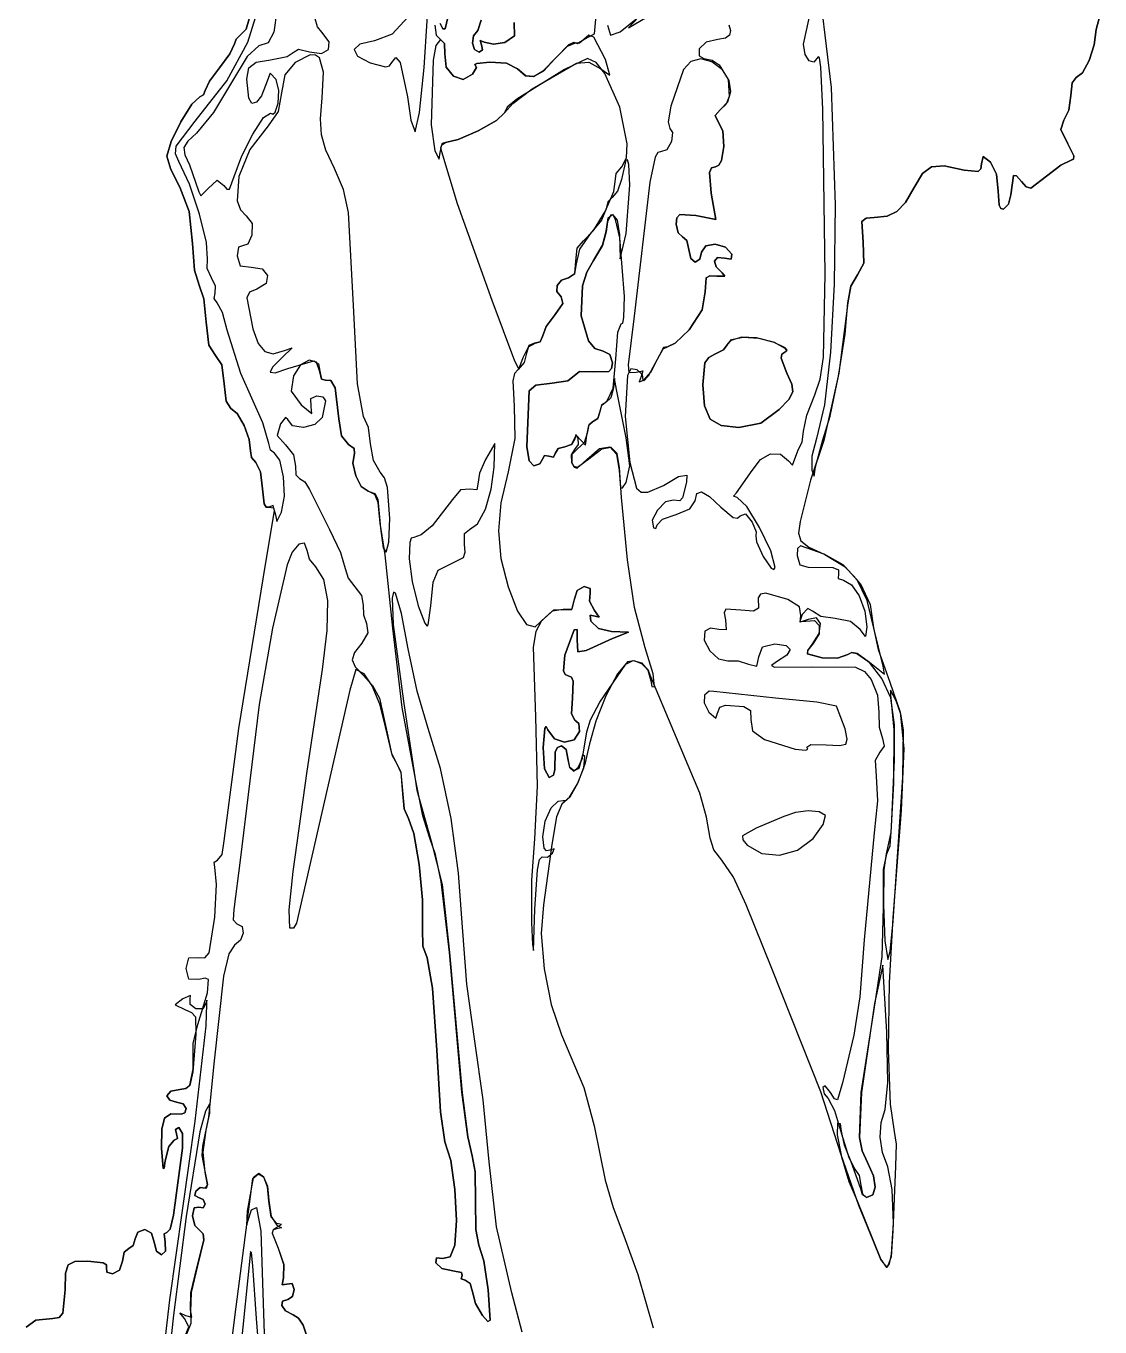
# Model space of a CAD drawing. Extents: x 0 to 397, y 0 to 706.
# Drawn here: x 51.8 to 111.3, y 171.3 to 243.5 of the extents above; entities that cross this region are included whole.
import ezdxf

# ---------------------------------------------------------------- set-up
doc = ezdxf.new("R2010")
doc.units = 0

msp = doc.modelspace()

# ---------------------------------------------------------------- linework, layer by layer
at = {"layer": 'Layer 1', "color": 7}
for points in [[(95.608482, 246.944044), (96.435482, 240.044544), (96.658703, 233.53848), (96.598422, 229.140937), (96.395266, 225.371317), (96.066565, 222.448099), (95.629649, 220.589764), (95.369034, 219.605425), (95.356599, 218.825874), (95.494579, 218.503038), (95.561916, 219.009671), (95.97396, 220.520266), (96.376717, 221.831107), (96.834606, 224.033362), (97.210276, 226.377897), (97.366375, 228.115577), (97.521289, 229.023142), (97.893426, 229.655805), (98.249908, 230.305975), (98.201048, 231.463087), (98.143986, 232.624124), (98.368132, 232.799515), (98.820879, 232.838216), (99.538727, 232.910403), (100.082148, 233.164359), (100.547385, 233.672844), (101.03068, 234.50862), (101.494076, 235.27891), (101.991471, 235.653913), (102.703708, 235.69607), (103.811629, 235.467823), (104.579495, 235.395371), (104.731834, 235.538814), (104.775066, 235.818484), (104.863216, 236.217917), (105.272836, 235.913029), (105.601889, 235.231947), (105.693347, 234.293425), (105.741281, 233.51921), (105.843316, 233.328968), (105.988975, 233.298238), (106.26348, 233.585488), (106.39855, 234.098691), (106.548349, 235.162008), (106.711834, 235.150957), (106.979928, 234.835997), (107.245763, 234.531192), (107.499791, 234.46342), (108.375518, 235.121395), (109.169974, 235.747488), (109.739005, 236.007926), (109.872504, 236.069276), (109.8836, 236.248168), (109.54533, 236.927618), (109.168696, 237.725117), (109.328372, 238.232897), (109.600672, 238.795357), (109.713958, 239.606262), (109.800962, 240.30388), (110.009939, 240.59404), (110.364409, 240.867504), (110.72771, 241.545879), (111.010908, 242.416144), (111.12507, 243.265275), (111.336119, 244.01043)], [(51.805097, 171.32458), (52.346765, 171.712548), (53.298406, 171.80233), (53.643296, 171.863399), (53.849313, 172.097473), (53.975034, 173.389831), (53.995049, 174.306117), (54.133034, 174.777571), (54.505904, 174.952031), (55.230571, 174.977332), (56.078208, 174.879657), (56.26582, 174.768228), (56.268091, 174.624554), (56.27572, 174.375405), (56.600055, 174.271776), (56.99305, 174.47308), (57.150036, 174.977332), (57.253665, 175.475631), (57.502814, 175.682888), (57.751963, 175.838331), (57.855592, 176.212055), (58.011035, 176.585779), (58.384759, 176.741222), (58.759542, 176.53542), (58.913926, 176.035666), (59.029593, 175.537367), (59.307979, 175.33011), (59.533889, 175.53503), (59.517176, 176.036019), (59.466553, 176.48537), (59.604313, 176.574358), (59.789008, 176.745273), (59.987562, 177.531577), (60.480613, 181.239141), (60.470824, 182.048811), (60.268946, 182.38567), (60.094101, 182.282041), (60.148649, 182.032892), (60.199449, 181.783743), (60.015299, 181.680114), (59.725536, 181.343255), (59.521762, 180.533585), (59.45511, 180.133745), (59.400495, 180.115632), (59.323148, 181.239141), (59.333682, 182.29758), (59.482295, 182.902357), (59.823856, 183.148955), (60.413232, 183.132854), (60.600161, 183.207069), (60.677816, 183.444004), (60.522373, 183.693153), (60.148649, 183.796782), (59.774925, 183.900411), (59.619482, 184.14956), (59.826739, 184.398709), (60.325038, 184.502338), (60.670138, 184.555277), (60.893496, 184.739052), (61.072222, 185.648866), (61.076455, 187.047631), (61.335747, 188.105965), (61.85927, 189.848689), (61.922196, 190.58864), (61.740653, 190.664962), (61.381608, 190.601517), (60.824131, 190.61942), (60.677816, 191.20512), (60.821705, 191.787071), (61.351622, 191.816837), (61.717216, 191.798465), (61.953594, 192.071234), (62.267434, 194.047805), (62.370401, 195.857644), (62.27837, 196.828754), (62.225012, 197.092544), (62.420892, 197.202346), (62.684682, 197.519714), (62.794484, 198.282905), (63.599964, 204.51001), (65.085424, 213.606523), (65.575257, 216.569064), (65.511867, 216.87866), (65.26393, 216.781525), (65.120404, 216.782627), (65.00896, 216.966292), (64.911152, 217.798231), (64.804745, 218.735915), (64.548849, 219.256615), (64.31262, 219.536412), (64.252868, 219.894791), (64.181458, 220.534934), (63.894049, 221.314149), (63.511853, 221.972383), (63.156081, 222.249584), (62.90067, 222.65303), (62.794484, 223.622949), (62.663339, 224.674271), (62.310473, 225.181875), (61.944201, 225.756021), (61.7933, 227.042426), (61.662287, 228.332403), (61.395014, 229.081836), (61.137221, 229.914259), (61.029183, 231.404173), (60.856057, 233.165682), (60.323627, 234.517086), (59.826298, 235.497677), (59.619482, 236.232998), (59.850563, 237.045215), (60.388097, 238.147613), (60.998524, 239.118381), (61.448283, 239.535706), (61.651616, 239.638585), (61.73615, 239.885662), (61.968013, 240.399703), (62.525314, 241.143668), (63.094257, 241.907477), (63.353637, 242.469408), (63.446418, 242.720233), (64.004513, 243.273742), (64.478249, 244.863448)], [(64.477941, 244.863448), (64.004513, 243.273742), (63.446418, 242.720233), (63.353637, 242.469408), (63.094257, 241.907477), (62.525314, 241.143668), (61.968013, 240.399703), (61.73615, 239.885662), (61.651616, 239.638585), (61.448283, 239.535706), (60.998524, 239.118381), (60.388097, 238.147613), (59.850563, 237.045215), (59.619482, 236.232998), (59.826298, 235.497677), (60.323627, 234.517086), (60.856057, 233.165682), (61.029183, 231.404173), (61.137221, 229.914259), (61.395014, 229.081836), (61.662287, 228.332403), (61.7933, 227.042426), (61.944201, 225.756021), (62.310473, 225.181875), (62.663339, 224.674271), (62.794484, 223.622949), (62.90067, 222.65303), (63.156081, 222.249584), (63.511853, 221.972383), (63.894049, 221.314149), (64.181458, 220.534934), (64.252868, 219.894791), (64.31262, 219.536412), (64.548849, 219.256615), (64.804745, 218.735915), (64.911152, 217.798231), (65.00896, 216.966292), (65.120404, 216.782627), (65.26393, 216.781525), (65.519694, 216.748055), (65.638933, 216.361366), (65.716809, 215.993551), (65.973014, 216.49648), (66.124929, 217.381325), (66.078406, 218.468774), (65.878557, 219.390991), (65.570494, 219.780138), (65.353977, 219.936992), (65.26393, 220.314244), (64.94008, 221.460772), (63.710516, 224.197889), (62.958526, 226.600042), (62.692663, 227.577281), (62.395845, 228.098643), (62.233391, 228.338753), (62.290011, 228.639452), (62.315852, 229.031829), (62.079756, 229.492469), (61.840881, 230.007437), (61.859975, 230.530342), (61.808492, 231.454824), (61.426146, 233.016589), (60.866398, 234.688751), (60.282705, 235.944426), (60.087343, 236.373624), (60.134273, 236.798325), (61.17488, 238.187741), (62.930287, 240.40586), (64.102717, 242.558528), (64.872914, 245.080621)], [(72.991885, 243.96942), (72.104825, 243.011319), (71.116164, 242.638741), (70.312056, 242.456063), (69.999313, 242.155215), (70.188022, 241.790272), (70.88827, 241.415307), (71.734011, 241.19729), (71.955616, 241.255267), (72.077837, 241.424832), (72.307887, 241.706768), (72.55325, 241.433475), (72.945318, 239.536059), (73.142256, 238.232632), (73.375707, 237.596485), (73.622387, 238.652466), (73.880444, 241.158793), (74.038092, 243.746018), (73.983544, 245.044687), (73.629928, 244.791216), (72.991885, 243.96942)], [(74.460852, 243.504458), (74.546445, 242.943806), (74.786819, 242.710708), (74.998266, 242.477478), (75.014714, 241.916957), (75.099403, 241.181493), (75.493522, 240.666095), (76.034088, 240.491084), (76.558118, 240.776779), (76.77415, 241.152664), (76.684059, 241.322174), (76.801226, 241.371034), (77.514499, 241.456935), (78.445612, 241.400094), (79.056844, 241.081579), (79.491307, 240.69898), (79.939363, 240.661332), (80.480882, 240.992381), (81.195737, 241.715874), (81.903013, 242.425046), (82.197274, 242.55478), (82.352717, 242.483651), (82.726441, 242.710708), (83.313816, 243.01833), (83.465864, 244.650987)], [(65.698922, 244.297459), (65.548842, 243.114992), (65.235846, 242.520958), (64.718888, 242.35793), (64.061707, 241.762), (63.187831, 240.329456), (62.196393, 238.667828), (61.256019, 237.521344), (60.768458, 237.066646), (60.560958, 236.71163), (60.603358, 236.320498), (60.865494, 235.757454), (61.381255, 234.26485), (61.503713, 234.032634), (61.905836, 234.441239), (62.394037, 234.906818), (62.76344, 234.615158), (62.938676, 234.411787), (63.081866, 234.415618), (63.351873, 235.112223), (63.764866, 236.249336), (64.374047, 237.458549), (64.971323, 238.373545), (65.348597, 238.628008), (65.487139, 238.571995), (65.609537, 238.669713), (65.781676, 239.184163), (65.816562, 239.886996), (65.665744, 240.493851), (65.336955, 240.843807), (65.076958, 240.148129), (64.854922, 239.57729), (64.57491, 239.228966), (64.317586, 239.165069), (64.163615, 239.447512), (64.044817, 240.511947), (64.156207, 241.138332), (64.568428, 241.453765), (65.352125, 241.585346), (66.286501, 241.757546), (66.675042, 242.017852), (66.90814, 242.163593), (67.527001, 242.016441), (68.188741, 241.922558), (68.572503, 242.151996), (68.60417, 242.586354), (68.209626, 243.10723), (67.958426, 243.412003), (67.830125, 243.851019)], [(74.764594, 243.592653), (74.91469, 243.296342), (75.036674, 243.296496), (75.287059, 244.310556)], [(75.287059, 244.310556), (75.036674, 243.296496), (74.91469, 243.296342), (74.764594, 243.592653)], [(111.336119, 244.01043), (111.12507, 243.265275), (111.010908, 242.416144), (110.72771, 241.545879), (110.364409, 240.867504), (110.009939, 240.59404), (109.800962, 240.30388), (109.713958, 239.606262), (109.600672, 238.795357), (109.328372, 238.232897), (109.168696, 237.725117), (109.54533, 236.927618), (109.8836, 236.248168), (109.872504, 236.069276), (109.739005, 236.007926), (109.169974, 235.747488), (108.375518, 235.121395), (107.499791, 234.46342), (107.245763, 234.531192), (106.979928, 234.835997), (106.711834, 235.150957), (106.548349, 235.162008), (106.39855, 234.098691), (106.26348, 233.585488), (105.988975, 233.298238), (105.843316, 233.328968), (105.741281, 233.51921), (105.693347, 234.293425), (105.601889, 235.231947), (105.272836, 235.913029), (104.863216, 236.217917), (104.775066, 235.818484), (104.731834, 235.538814), (104.579495, 235.395371), (103.811629, 235.467823), (102.703708, 235.69607), (101.991471, 235.653913), (101.494076, 235.27891), (101.03068, 234.50862), (100.547385, 233.672844), (100.082148, 233.164359), (99.538727, 232.910403), (98.820879, 232.838216), (98.368132, 232.799515), (98.143986, 232.624124), (98.201048, 231.463087), (98.249908, 230.305975), (97.893426, 229.655805), (97.521289, 229.023142), (97.366375, 228.115577), (96.866621, 224.208428), (96.032169, 220.483577), (95.298302, 218.268572), (94.721599, 215.987422), (94.625781, 215.330356), (94.747748, 214.905231), (95.199188, 214.56259), (96.091788, 214.152976), (97.209339, 213.471558), (98.05513, 212.529624), (98.590763, 211.385218), (98.77784, 210.096382), (99.046392, 208.886045), (99.692241, 207.068488), (100.259105, 205.409219), (100.465574, 203.406124), (100.324711, 199.97216), (99.84958, 194.020288), (99.651175, 190.41896), (99.602988, 186.699131), (99.699263, 183.674693), (99.934246, 182.159539), (100.04105, 181.461083), (100.006566, 180.252774), (99.853813, 176.653028), (99.754374, 175.220352), (99.53984, 174.624554), (99.191693, 175.064909), (98.770784, 176.12386), (97.969626, 178.059201), (96.997017, 180.881425), (95.856882, 184.369517), (93.137978, 191.20512), (91.727219, 194.7329), (91.014166, 196.258665), (90.372551, 197.202346), (89.937488, 197.783327), (89.72097, 198.437069), (89.53321, 199.589451), (89.14678, 200.929622), (87.721425, 204.33975), (86.43061, 207.379639), (86.287167, 207.767656), (85.940822, 208.088766), (85.517549, 208.262041), (85.143323, 208.20655), (84.586254, 207.531377), (83.947494, 206.324391), (83.381891, 204.921217), (83.044294, 203.657478), (82.779903, 202.534376), (82.388877, 201.50024), (81.942618, 200.71058), (81.512532, 200.320904), (81.204998, 199.614421), (80.951968, 198.084291), (80.483126, 194.7329), (80.366963, 193.139104), (80.5259, 191.183689), (80.913835, 189.198772), (81.484662, 187.516473), (82.722252, 184.602792), (83.303939, 182.473864), (83.91495, 179.475252), (84.344457, 177.949972), (84.946473, 176.388444), (85.724481, 174.230986), (86.577366, 171.273163)], [(84.032337, 243.50706), (84.203522, 242.938603), (84.74389, 243.122532), (85.702829, 243.905214)], [(90.758579, 243.514292), (90.855298, 243.208706), (90.798707, 242.952477), (90.572717, 242.776259), (90.161237, 242.710708), (89.513272, 242.555265), (89.125128, 242.181541), (89.111502, 241.802657), (89.385479, 241.652374), (89.838669, 241.558196), (90.221436, 241.304028), (90.721934, 240.485914), (90.779453, 239.538418), (90.608496, 239.122523), (90.286474, 238.801928), (90.007823, 238.493203), (90.134779, 238.212788), (90.424476, 237.641409), (90.490732, 236.781304), (90.350084, 235.99753), (90.207338, 235.748349), (90.019068, 235.655148), (89.804215, 235.58322), (89.698569, 235.341396), (89.79082, 234.191825), (90.038118, 232.728854), (88.93992, 232.948282), (88.041174, 233.00164), (87.882198, 232.821679), (87.841722, 232.471327), (87.945351, 231.979289), (88.1945, 231.77459), (88.443649, 231.567333), (88.547278, 231.069034), (88.650907, 230.570735), (88.900056, 230.363478), (89.149205, 230.526109), (89.252834, 230.917339), (89.483534, 231.27504), (90.007823, 231.364089), (90.573982, 231.201453), (90.930293, 230.804098), (90.891091, 230.53484), (90.51719, 230.577261), (90.13038, 230.615648), (89.971443, 230.421863), (90.055922, 230.103194), (90.399362, 229.76693), (90.535491, 229.58106), (90.093504, 229.583839), (89.717817, 229.598595), (89.50604, 229.487045), (89.452506, 228.721649), (89.288817, 227.714203), (88.556803, 226.61627), (87.790525, 225.869968), (87.354183, 225.677175), (87.141634, 225.622935), (86.91321, 225.21045), (86.287735, 224.047341), (86.049698, 223.779759), (86.019624, 223.831793), (85.970014, 224.111326), (85.684132, 224.391652), (85.323196, 224.4477), (85.138737, 224.078032), (85.022497, 221.80063), (85.27244, 219.250971), (85.645547, 217.835052), (85.900644, 217.614208), (86.266568, 217.610553), (87.136166, 217.989084), (87.969075, 218.486854), (88.441048, 218.559438), (88.410047, 218.167943), (88.1945, 217.293053), (88.047083, 217.128659), (87.692497, 217.172756), (87.247853, 217.069144), (86.799704, 216.62035), (86.519433, 216.063142), (86.578424, 215.634291), (86.723239, 215.597293), (86.783388, 215.796569), (87.094274, 216.118346), (87.841722, 216.37583), (88.603722, 216.678955), (88.900056, 217.125484), (88.987545, 217.541332), (89.251246, 217.622283), (89.693013, 217.367875), (90.314696, 216.777644), (91.002922, 216.210907), (91.235496, 216.172509), (91.396666, 216.296102), (91.685062, 216.409124), (92.049658, 215.947205), (92.276141, 215.415304), (92.254975, 215.194024), (92.29475, 214.857165), (92.668431, 214.047495), (93.112887, 213.393136), (93.257642, 213.315112), (93.322128, 213.430134), (93.084725, 214.350879), (92.470125, 215.65021), (91.757299, 216.810965), (91.225216, 217.315984), (91.029997, 217.386627), (91.193819, 217.580567), (92.047189, 218.809999), (92.517657, 219.426875), (93.078844, 219.737893), (93.631763, 219.717255), (94.077426, 219.339165), (94.292488, 219.099365), (94.362823, 219.309885), (94.632698, 219.985808), (94.82311, 220.388724), (94.909276, 220.98558), (95.095587, 221.880755), (95.526638, 223.001354), (95.828699, 223.86754), (96.010341, 225.086051), (96.110133, 229.704136), (95.980575, 238.852507), (95.86407, 241.175369), (95.795606, 241.689018), (95.721371, 241.738452), (95.482475, 241.45268), (95.211431, 241.520788), (94.989335, 241.873588), (94.897282, 242.441891), (95.328024, 244.380759)], [(86.033382, 244.243881), (85.195887, 243.345003), (86.551613, 244.140517)], [(77.034765, 243.774819), (76.844573, 243.202128), (76.617103, 242.904967), (76.561778, 242.505744), (76.668311, 242.155469), (76.926418, 242.005152), (77.116301, 242.124876), (77.048479, 242.412611), (76.973029, 242.64346), (77.206876, 242.566069), (77.711966, 242.455076), (78.349877, 242.544902), (78.885615, 242.910292), (78.861758, 243.655095)], [(78.861758, 243.655095), (78.885615, 242.910292), (78.349877, 242.544902), (77.711966, 242.455076), (77.206876, 242.566069), (76.973029, 242.64346), (77.048479, 242.412611), (77.116301, 242.124876), (76.926418, 242.005152), (76.668311, 242.155469), (76.561778, 242.505744), (76.617103, 242.904967), (76.844573, 243.202128), (77.034765, 243.774819)], [(82.726441, 242.710708), (82.490741, 242.500805), (82.23996, 242.507861), (81.803838, 242.317096), (81.121654, 241.63156), (80.485049, 240.958945), (79.962117, 240.651984), (79.50275, 240.697316), (79.056844, 241.081579), (78.445612, 241.400094), (77.514499, 241.456935), (76.801226, 241.371034), (76.684059, 241.322174), (76.77415, 241.152664), (76.558118, 240.776779), (76.034088, 240.491084), (75.493522, 240.666095), (75.099403, 241.181493), (75.014714, 241.916957), (74.998266, 242.477478), (74.786819, 242.710708), (74.522765, 242.373849), (74.380419, 241.564179), (74.27022, 237.976956), (74.472494, 236.537093), (74.698448, 236.074557), (74.766711, 236.448898), (74.860109, 236.866191), (75.053519, 237.00276), (75.766848, 237.159895), (76.867328, 237.645742), (77.879966, 238.221613), (78.329769, 238.648822), (78.785988, 239.163872), (79.869204, 239.976282), (82.321452, 241.395552), (82.998786, 241.451291), (83.661303, 241.075229), (84.170802, 240.720335), (83.927297, 241.597341), (83.288108, 242.826992), (82.9934, 242.940912), (82.726441, 242.710708)], [(66.715611, 241.429418), (66.154165, 240.74891), (65.969486, 239.746667), (65.773871, 238.715674), (65.227947, 237.915397), (64.206224, 236.610432), (63.606844, 235.109974), (63.515331, 233.766215), (63.686752, 233.263158), (64.017213, 232.931349), (64.344591, 232.512117), (64.330127, 231.859257), (64.093721, 231.363604), (63.812601, 231.270117), (63.591895, 231.186818), (63.50004, 230.714845), (63.667742, 230.149827), (64.284971, 230.076669), (64.900051, 229.983068), (65.191611, 229.618896), (65.108785, 229.179781), (64.600707, 228.861349), (64.196336, 228.701629), (64.03591, 228.391096), (64.381279, 226.659309), (64.674063, 225.853162), (65.040004, 225.401523), (65.512969, 225.281209), (66.126825, 225.469036), (66.55814, 225.614822), (66.007586, 225.082744), (65.460846, 224.544322), (65.334133, 224.254906), (65.622815, 224.223658), (66.322264, 224.459738), (67.754014, 224.886291), (68.016723, 224.728373), (68.086154, 224.314041), (68.178935, 223.880609), (68.40189, 223.814154), (68.69711, 223.800115), (68.932468, 223.402066), (69.144488, 221.680553), (69.285511, 220.735064), (69.671538, 220.261327), (69.98948, 220.030302), (70.013733, 219.759324), (69.923852, 219.211581), (70.079173, 218.515605), (70.390864, 217.917525), (70.770089, 217.66347), (71.131686, 217.533868), (71.31125, 217.222497), (71.458359, 215.605716), (71.608482, 214.516966), (71.775374, 214.279182), (71.910846, 214.840838), (71.966712, 216.150405), (71.838521, 217.872403), (71.673669, 218.398803), (71.437545, 218.721804), (71.063821, 219.361302), (70.908378, 220.281788), (70.791653, 221.190324), (70.51115, 221.800145), (70.178304, 223.62242), (69.9587, 227.956121), (69.687061, 233.107826), (69.39474, 234.395223), (68.896838, 235.547551), (68.430818, 236.577321), (68.18943, 237.425388), (68.13444, 238.316053), (68.227618, 239.473617), (68.292446, 240.899739), (68.075791, 241.683286), (67.855468, 241.842435), (67.557048, 241.850949), (66.715611, 241.429418)], [(81.662463, 241.035012), (79.013012, 239.393184), (78.475257, 238.947151), (78.318833, 238.648822), (77.876096, 238.22206), (76.86768, 237.645874), (75.768512, 237.159647), (75.053519, 237.00276), (74.866724, 236.935468), (74.788936, 236.684554), (75.701308, 233.613578), (77.622802, 228.24681), (78.874811, 224.895419), (79.119771, 224.429708), (79.366583, 225.071808), (79.661726, 225.668708), (80.023809, 225.865559), (80.312999, 225.939069), (80.433384, 226.239856), (80.639539, 226.788117), (81.135412, 227.456235), (81.553278, 228.069892), (81.469493, 228.436957), (81.235353, 228.729967), (81.252402, 229.075), (81.479068, 229.364008), (81.873777, 229.488941), (82.22188, 229.729801), (82.278413, 230.418864), (82.351438, 231.143117), (82.702805, 231.540345), (83.263264, 232.111168), (83.908027, 233.179308), (84.395825, 234.282307), (84.485392, 234.957706), (84.519744, 235.269165), (84.832173, 235.645976), (85.082368, 236.137426), (85.122145, 236.927376), (84.712493, 238.953975), (83.887312, 240.828174), (83.407679, 241.427624), (82.930699, 241.652374), (81.662463, 241.035012)], [(88.244947, 241.035012), (87.542258, 239.013154), (87.395485, 238.135343), (87.484358, 237.771816), (87.634377, 237.558738), (87.585958, 237.046152), (87.328474, 236.581278), (86.976005, 236.48206), (86.830348, 236.442399), (86.68864, 236.178467), (86.388409, 234.798647), (85.52009, 227.377212), (85.185304, 224.663644), (85.226314, 224.24644), (85.630862, 224.270296), (85.996914, 224.328417), (85.904971, 224.018766), (85.790979, 223.730149), (86.045024, 223.816977), (86.448205, 224.267518), (86.815138, 224.978675), (87.11447, 225.553262), (87.355594, 225.675411), (87.790966, 225.869483), (88.556803, 226.61627), (89.288817, 227.714203), (89.452506, 228.721649), (89.50604, 229.487045), (89.717817, 229.598595), (90.093504, 229.583839), (90.535491, 229.58106), (90.399362, 229.76693), (90.055922, 230.103194), (89.971443, 230.421863), (90.13038, 230.615648), (90.51719, 230.577261), (90.891091, 230.53484), (90.930293, 230.804098), (90.573982, 231.201453), (90.007823, 231.364089), (89.483534, 231.27504), (89.252834, 230.917339), (89.149205, 230.526109), (88.900056, 230.363478), (88.650907, 230.570735), (88.547278, 231.069034), (88.443649, 231.567333), (88.1945, 231.77459), (87.945351, 231.979289), (87.841722, 232.471327), (87.882198, 232.821679), (88.041174, 233.00164), (88.93992, 232.948282), (90.038118, 232.728854), (89.79082, 234.191825), (89.698569, 235.341396), (89.804215, 235.58322), (90.019068, 235.655148), (90.207338, 235.748349), (90.350084, 235.99753), (90.490732, 236.781304), (90.424476, 237.641409), (90.134779, 238.212788), (90.007823, 238.493203), (90.286474, 238.801928), (90.703992, 239.244504), (90.867543, 239.818149), (90.772398, 240.440278), (90.413826, 241.02831), (89.82972, 241.47733), (89.216542, 241.628297), (88.659787, 241.480946), (88.244947, 241.035012)], [(85.054776, 236.007926), (84.806773, 234.949592), (84.592813, 234.29219), (84.303711, 233.950172), (84.061794, 233.715398), (83.961164, 233.316583), (83.703901, 232.695076), (83.085216, 231.924873), (82.484479, 231.07803), (82.291466, 230.274578), (82.214648, 229.709383), (81.873777, 229.491058), (81.478968, 229.364703), (81.252402, 229.075), (81.235452, 228.729802), (81.469493, 228.436957), (81.553278, 228.069892), (81.135412, 227.456235), (80.639539, 226.788117), (80.433384, 226.239856), (80.303914, 225.939069), (79.992411, 225.865559), (79.680115, 225.74213), (79.548264, 225.321575), (79.411739, 224.792231), (79.087889, 224.406821), (78.890339, 224.180718), (78.78913, 223.787564), (78.862111, 222.379054), (78.897565, 220.595055), (78.528736, 218.731682), (78.126563, 217.028547), (77.992645, 215.464781), (78.126949, 213.94229), (78.529441, 212.362981), (79.052903, 211.009261), (79.545045, 210.27771), (80.029183, 210.147821), (80.528634, 210.599091), (81.057669, 211.07878), (81.618718, 211.107091), (82.066746, 211.102946), (82.197274, 211.628497), (82.350688, 212.164455), (82.747255, 212.3718), (83.068812, 212.263585), (83.069694, 212.0035), (83.047381, 211.572714), (83.313464, 211.053821), (83.567508, 210.674232), (83.347683, 210.73491), (83.069562, 210.798631), (83.120847, 210.449865), (83.54321, 210.056165), (84.263495, 209.878365), (85.195887, 209.854729), (84.313942, 209.489251), (82.847797, 208.825323), (82.395491, 208.756619), (82.360963, 209.41552), (82.352364, 209.996728), (82.181046, 209.984507), (81.677279, 208.579436), (81.596052, 207.707987), (81.685118, 207.500233), (81.862488, 207.432908), (82.039913, 207.358301), (82.136243, 207.131062), (82.089324, 206.198185), (82.044565, 205.315314), (82.235021, 204.963462), (82.448805, 204.782046), (82.47738, 204.3461), (82.18437, 203.877628), (81.658097, 203.743159), (81.105432, 203.932209), (80.733245, 204.434295), (80.634556, 204.615441), (80.555445, 204.506306), (80.468662, 203.464156), (80.549183, 202.269517), (80.801684, 201.78846), (81.044925, 201.91793), (81.112482, 202.229432), (81.129591, 203.206804), (81.269148, 203.464111), (81.491718, 203.55235), (81.740867, 203.345093), (81.844496, 202.846794), (81.936086, 202.348495), (82.155999, 202.141238), (82.410578, 202.342581), (82.648257, 202.860596), (82.897891, 204.330578), (83.099619, 204.985037), (83.611341, 205.976905), (85.045251, 208.068261), (85.460101, 208.281841), (85.914275, 208.144682), (86.280277, 207.740889), (86.43061, 207.154566), (86.492567, 206.831818), (86.641571, 206.820485), (86.575646, 207.543328), (86.121576, 208.984778), (85.535745, 211.222537), (85.153906, 213.859818), (84.818767, 217.310692), (84.693884, 218.986387), (84.570048, 219.759396), (84.24612, 220.093361), (83.722829, 219.988051), (83.000902, 219.443235), (82.367798, 218.986784), (82.195097, 219.034305), (82.067804, 219.255557), (82.036363, 219.674701), (82.231141, 219.977694), (82.433503, 220.253125), (82.42023, 220.606344), (82.285909, 220.814615), (82.225143, 220.573889), (82.050077, 220.262386), (81.668107, 220.132916), (81.294383, 220.023114), (81.13894, 219.759324), (81.035311, 219.559564), (80.786162, 219.603749), (80.537013, 219.647934), (80.433384, 219.448174), (80.294345, 219.184384), (79.960309, 219.074582), (79.702731, 219.34503), (79.570269, 220.141206), (79.686906, 223.219723), (80.05988, 223.538106), (80.962551, 223.660696), (81.834574, 223.776054), (82.197274, 224.053338), (82.488184, 224.295652), (83.255608, 224.29111), (84.102143, 224.29574), (84.26759, 224.468762), (84.313942, 224.780061), (84.162159, 225.235277), (83.797122, 225.424586), (83.342651, 225.579737), (82.984592, 226.001488), (82.585903, 227.382592), (82.657445, 229.043493), (82.887175, 229.814991), (83.255608, 230.459786), (83.753907, 231.303852), (83.961164, 232.074099), (84.071859, 232.812038), (84.318087, 233.004242), (84.571062, 232.683749), (84.701998, 231.883598), (84.737628, 230.539867), (85.06924, 231.950979), (85.270632, 234.631386), (85.213851, 235.776162), (85.146974, 236.042861), (85.054776, 236.007926)], [(84.225747, 232.982149), (84.038952, 232.594137), (83.961164, 232.035998), (83.753907, 231.292739), (83.255608, 230.459786), (82.887175, 229.814991), (82.657445, 229.043493), (82.585903, 227.382592), (82.984592, 226.001488), (83.342651, 225.579737), (83.797122, 225.424586), (84.162159, 225.235277), (84.313942, 224.780061), (84.26759, 224.468762), (84.102143, 224.29574), (83.255608, 224.29111), (82.488184, 224.295652), (82.197274, 224.053338), (81.834574, 223.776054), (80.962551, 223.660696), (80.05988, 223.538106), (79.686906, 223.219723), (79.570269, 220.141206), (79.702731, 219.34503), (79.960309, 219.074582), (80.294345, 219.184384), (80.433384, 219.448174), (80.537013, 219.647934), (80.786162, 219.603749), (81.035311, 219.559564), (81.13894, 219.759324), (81.294383, 220.023114), (81.668107, 220.132916), (82.043419, 220.262386), (82.202566, 220.573889), (82.292304, 220.772282), (82.550052, 220.485694), (82.825792, 220.216877), (82.897538, 220.750277), (83.004871, 221.310798), (83.255608, 221.544028), (83.504757, 221.690784), (83.608386, 222.043914), (83.731153, 222.437703), (84.026428, 222.682795), (84.345913, 223.378385), (84.500562, 225.001605), (84.608071, 226.47291), (84.788076, 226.949645), (84.882489, 226.98755), (84.946545, 227.287083), (84.986116, 228.466723), (84.728809, 231.718146), (84.482702, 232.720829), (84.347362, 232.964929), (84.225747, 232.982149)], [(91.457696, 226.204931), (90.897176, 226.028101), (90.663946, 225.776658), (90.463171, 225.497832), (89.980615, 225.255253), (89.648221, 225.081609), (89.441041, 224.778385), (89.313159, 223.555921), (89.412896, 222.387785), (89.731642, 221.664149), (90.343943, 221.297701), (91.324346, 221.201128), (92.53023, 221.432462), (93.560959, 222.187142), (94.084647, 222.756146), (94.306379, 223.172054), (94.260352, 223.59848), (93.980765, 224.199035), (93.656033, 225.036662), (93.696106, 225.255567), (93.867876, 225.37555), (93.990123, 225.479903), (93.894808, 225.617308), (93.244605, 225.924781), (92.303493, 226.164984), (91.457696, 226.204931)], [(93.867876, 225.37555), (93.696106, 225.255567), (93.656033, 225.036662), (93.980765, 224.199035), (94.260352, 223.59848), (94.306379, 223.172054), (94.084647, 222.756146), (93.560959, 222.187142), (92.53023, 221.432462), (91.324346, 221.201128), (90.343943, 221.297701), (89.731642, 221.664149), (89.412896, 222.387785), (89.313159, 223.555921), (89.441041, 224.778385), (89.648221, 225.081609), (89.980615, 225.255253), (90.463171, 225.497832), (90.663946, 225.776658), (90.917219, 226.070842), (91.556651, 226.199992), (92.401664, 226.153988), (93.271681, 225.922709), (93.867567, 225.594493), (93.951975, 225.462383), (93.867876, 225.37555)], [(66.628828, 224.067802), (66.507252, 223.211918), (67.061687, 222.45102), (67.649283, 221.969875), (67.616959, 222.337779), (67.588781, 222.79833), (67.920701, 222.95514), (68.251535, 222.890312), (68.408902, 222.681781), (68.224796, 221.749345), (67.821493, 221.363091), (67.179338, 221.203289), (66.581633, 221.287233), (66.311681, 221.632223), (66.189046, 221.745552), (65.909514, 221.399036), (65.72748, 220.761478), (66.184681, 220.235574), (66.623184, 219.687887), (66.741011, 219.057649), (66.761164, 218.571388), (66.964673, 218.369026), (67.266651, 218.18761), (67.524179, 217.751665), (68.619907, 215.546802), (69.235549, 214.257002), (69.493738, 213.384978), (69.655487, 212.847389), (70.039486, 212.360864), (70.395218, 211.87769), (70.489278, 211.347685), (70.509254, 210.813756), (70.687186, 210.321101), (70.74588, 209.814512), (70.413783, 209.234898), (70.01123, 208.722256), (69.88735, 208.318293), (70.046178, 207.932453), (70.491747, 207.474183), (71.012999, 206.898736), (71.396799, 206.189807), (71.870051, 204.081517), (72.085775, 203.050391), (72.358648, 202.55293), (72.580149, 202.069933), (72.672268, 201.074437), (72.767827, 200.054203), (72.997529, 199.512336), (73.304849, 198.685237), (73.589976, 196.977274), (73.773966, 195.007108), (73.777874, 193.393402), (73.808919, 192.444385), (74.03258, 191.79567), (74.341569, 190.114771), (74.578328, 186.683917), (74.785364, 183.257076), (75.023886, 181.585217), (75.347113, 180.562464), (75.578233, 178.953361), (75.671438, 177.228965), (75.580923, 175.860335), (75.321631, 175.211488), (74.890889, 175.133613), (74.557514, 175.156808), (74.525764, 174.88949), (74.86077, 174.575077), (75.45745, 174.438993), (75.935509, 174.357501), (75.985206, 174.174409), (75.925587, 173.994052), (76.141134, 173.918998), (76.431911, 173.731541), (76.552826, 173.280823), (76.714046, 172.629021), (77.101749, 171.957905), (77.395309, 171.640107), (77.530947, 171.703905), (77.42066, 173.389831), (77.174597, 174.988356), (76.90631, 175.859277), (76.73583, 176.730198), (76.724629, 178.328723), (76.709415, 179.93254), (76.528837, 180.816161), (76.286181, 181.878838), (75.97083, 184.349232), (75.280003, 192.087065), (74.81244, 196.026316), (74.50684, 197.51617), (74.195916, 198.437069), (73.809757, 199.660768), (73.404282, 201.612071), (72.663449, 205.669018), (72.144159, 210.078743), (71.714829, 214.13569), (71.432253, 215.89958), (71.321481, 217.046109), (71.134685, 217.482054), (70.770089, 217.66347), (70.390864, 217.917525), (70.079173, 218.515605), (69.923852, 219.211581), (70.013733, 219.759324), (69.98948, 220.030302), (69.671538, 220.261327), (69.285511, 220.735064), (69.144488, 221.680553), (68.932468, 223.402066), (68.69711, 223.800115), (68.40189, 223.814154), (68.178935, 223.872539), (68.086154, 224.286524), (67.913861, 224.810752), (67.505261, 224.932813), (67.022776, 224.677049), (66.628828, 224.067802)], [(84.36192, 223.396113), (84.22438, 222.83546), (83.961164, 222.602362), (83.712015, 222.446919), (83.608386, 222.073195), (83.504757, 221.699471), (83.255608, 221.544028), (83.006459, 221.347839), (82.90283, 220.876219), (82.749195, 220.345641), (82.37966, 220.00768), (82.064938, 219.70773), (82.067452, 219.256968), (82.198674, 218.997676), (82.350997, 218.932589), (82.89648, 219.419952), (83.602962, 220.035301), (84.164452, 220.128727), (84.537162, 219.715276), (84.677303, 218.809999), (84.755444, 217.843651), (84.874451, 217.856307), (85.074884, 218.153126), (85.283641, 219.077625), (85.065359, 220.622572), (84.539367, 223.307918), (84.423127, 223.919282), (84.36192, 223.396113)], [(77.272493, 219.42736), (76.938368, 218.660818), (76.857979, 218.056465), (76.789981, 217.748842), (76.408187, 217.778828), (75.895777, 217.730939), (75.452159, 217.209445), (74.323049, 215.75084), (73.716871, 215.248534), (73.296332, 215.105829), (73.157981, 215.054262), (73.071971, 214.8146), (73.048462, 213.905767), (73.208772, 212.648874), (73.535869, 211.313466), (73.907123, 210.347736), (74.033997, 210.17493), (74.097138, 210.255132), (74.236838, 211.313466), (74.375833, 212.629681), (74.648707, 213.277954), (75.350206, 213.646034), (76.049368, 213.997048), (76.14351, 214.288873), (76.104798, 214.711071), (76.105503, 215.322347), (76.382434, 215.546802), (76.837567, 215.86035), (77.268392, 216.670885), (77.597815, 217.783244), (77.748743, 219.002263), (77.787549, 220.309305), (77.272493, 219.42736)], [(79.30671, 171.034707), (78.738638, 173.213442), (77.892765, 176.880966), (77.470754, 180.47573), (77.154445, 183.912581), (76.686529, 187.178512), (76.24807, 190.332127), (76.002492, 193.498177), (75.785341, 196.49378), (75.363567, 199.515776), (74.785623, 202.28311), (74.099961, 204.514728), (73.480394, 206.570763), (72.99259, 208.924453), (72.622041, 210.891764), (72.284565, 212.019022), (72.166594, 212.06319), (72.108689, 211.738486), (72.152053, 210.266597), (72.72836, 206.021796), (73.099835, 203.55235), (73.465798, 201.094898), (74.258005, 198.26068), (74.866327, 195.865494), (75.278592, 192.087065), (75.975417, 184.305841), (76.288044, 181.862368), (76.528837, 180.816161), (76.709415, 179.93254), (76.724629, 178.328723), (76.73583, 176.730198), (76.90631, 175.859277), (77.174597, 174.988356), (77.42066, 173.389831), (77.530947, 171.703905), (77.395309, 171.640107), (77.101749, 171.957905), (76.714046, 172.629021), (76.552826, 173.280823), (76.431911, 173.731541), (76.141134, 173.918998), (75.925587, 173.994052), (75.985206, 174.174409), (75.935509, 174.357501), (75.45745, 174.438993), (74.86077, 174.575077), (74.525764, 174.88949), (74.557514, 175.156808), (74.890889, 175.133613), (75.321631, 175.211488), (75.580923, 175.860335), (75.671438, 177.228965), (75.578233, 178.953361), (75.347113, 180.562464), (75.023886, 181.585217), (74.785364, 183.257076), (74.578328, 186.683917), (74.341569, 190.114771), (74.03258, 191.79567), (73.808919, 192.444385), (73.777874, 193.393402), (73.773966, 195.007108), (73.589976, 196.977274), (73.304849, 198.685237), (72.997529, 199.512336), (72.767827, 200.062758), (72.672268, 201.103718), (72.592364, 202.085675), (72.400276, 202.494016), (72.090317, 203.113538), (71.727176, 204.603276), (71.409102, 205.862379), (70.999748, 206.871682), (70.544884, 207.542385), (70.090286, 207.785686), (69.760086, 206.639158), (66.800278, 193.712313), (66.634032, 193.43137), (66.433389, 193.445966), (66.394098, 194.460423), (66.616481, 196.583221), (67.386242, 202.141238), (68.231851, 207.785686), (68.502686, 209.944268), (68.532683, 211.596306), (68.320454, 212.763494), (67.864609, 213.467528), (67.522723, 213.902724), (67.380598, 214.384751), (67.242182, 214.788136), (66.91912, 214.721257), (66.54969, 214.284689), (66.27217, 213.579006), (65.461838, 210.078743), (64.729824, 205.845407), (64.208065, 201.612071), (63.675723, 197.202346), (63.320476, 194.468317), (63.294194, 193.907664), (63.493337, 193.674566), (63.778812, 193.522105), (63.841705, 193.170579), (63.699018, 192.778769), (63.367748, 192.50546), (63.044036, 192.012557), (62.748402, 190.786064), (62.233567, 186.089839), (61.912098, 182.9689), (61.580575, 181.36085), (61.549663, 180.831286), (61.723803, 179.959616), (61.85971, 179.227337), (61.737914, 179.033221), (61.456882, 179.061355), (61.210511, 178.863534), (61.1639, 178.610372), (61.362558, 178.505112), (61.626348, 178.39531), (61.73615, 178.13152), (61.632521, 177.93176), (61.383372, 177.975945), (61.134223, 177.925189), (61.030594, 177.496872), (61.156051, 176.962943), (61.457455, 176.657614), (61.630989, 176.500175), (61.665947, 176.156933), (61.305055, 174.722274), (60.953027, 173.237916), (60.919822, 172.187211), (60.93283, 171.514066), (60.691574, 170.936966)], [(94.544504, 214.099001), (94.701314, 213.58271), (95.161865, 213.448478), (96.537082, 213.439394), (96.837473, 213.298956), (96.837561, 213.077356), (96.828433, 212.828207), (97.112728, 212.724578), (97.562338, 212.478973), (97.98625, 211.855113), (98.298839, 211.02243), (98.414479, 210.150357), (98.346613, 209.601082), (98.044062, 209.990548), (97.499725, 210.435225), (96.664347, 210.60791), (95.871787, 210.724856), (95.39858, 211.005844), (95.134878, 211.168915), (94.834135, 210.835099), (94.696551, 210.433549), (95.023577, 210.461154), (95.512411, 210.494696), (95.771951, 210.220427), (95.762608, 209.755461), (95.444793, 209.216906), (95.148482, 208.857977), (95.105509, 208.646817), (95.930922, 208.419628), (96.788878, 208.413763), (97.353675, 208.6193), (97.568798, 208.723458), (97.855458, 208.674951), (98.653309, 208.116239), (99.388763, 207.522293), (99.316179, 207.962075), (98.796184, 210.078743), (98.428485, 211.607391), (97.883415, 212.746406), (97.106637, 213.576851), (96.04381, 214.179787), (94.739855, 214.636943), (94.570907, 214.495948), (94.544504, 214.099001)], [(82.197274, 211.642608), (82.056868, 211.121202), (81.579912, 211.098271), (80.969077, 211.019073), (80.369884, 210.471032), (80.067713, 209.893964), (79.924722, 209.021026), (80.039684, 205.155373), (80.136213, 201.310137), (79.999114, 198.389091), (79.821314, 196.094138), (79.819198, 193.753941), (79.888678, 192.525243), (79.934247, 192.201321), (80.011462, 194.48913), (80.153499, 196.664889), (80.271762, 197.244536), (80.409042, 197.393904), (80.715871, 197.371724), (80.992537, 197.603807), (81.071868, 197.840125), (80.840843, 197.765027), (80.654777, 197.73172), (80.527465, 197.87177), (80.443615, 198.511549), (80.57831, 199.363591), (80.92057, 200.10712), (81.308494, 200.479521), (81.588732, 200.515637), (81.733155, 200.515215), (81.927608, 200.70289), (82.368812, 201.441106), (82.716751, 202.327422), (82.77583, 202.958977), (82.647507, 203.072043), (82.577921, 202.7586), (82.446953, 202.287299), (82.196657, 202.154996), (81.953637, 202.346544), (81.844496, 202.846794), (81.740867, 203.345093), (81.491718, 203.55235), (81.269148, 203.464111), (81.129591, 203.206804), (81.112482, 202.229432), (81.044925, 201.91793), (80.801684, 201.78846), (80.549183, 202.269517), (80.468662, 203.464156), (80.555445, 204.506306), (80.634556, 204.615441), (80.733245, 204.434295), (81.105432, 203.932209), (81.658097, 203.743159), (82.18437, 203.877628), (82.47738, 204.3461), (82.448805, 204.782046), (82.235021, 204.963462), (82.044565, 205.315314), (82.089324, 206.198185), (82.136243, 207.131062), (82.039913, 207.358301), (81.862488, 207.432908), (81.685118, 207.500233), (81.596052, 207.707987), (81.677279, 208.579436), (82.181046, 209.984507), (82.352364, 209.996728), (82.360963, 209.41552), (82.395491, 208.756619), (82.847797, 208.825323), (84.313942, 209.489251), (85.195887, 209.854729), (84.263495, 209.878365), (83.54321, 210.056165), (83.120847, 210.449865), (83.069562, 210.798631), (83.347683, 210.73491), (83.567508, 210.674232), (83.313464, 211.053821), (83.047381, 211.572714), (83.069694, 212.0035), (83.068812, 212.263585), (82.747255, 212.3718), (82.352011, 212.166615), (82.197274, 211.642608)], [(92.386208, 211.754438), (92.40173, 211.177999), (92.137897, 211.018764), (91.422419, 211.073577), (90.589951, 211.122437), (90.509308, 210.924253), (90.581396, 210.532063), (90.618217, 209.983713), (90.202865, 210.003954), (89.738301, 210.064676), (89.428517, 209.901296), (89.403421, 209.398752), (89.712724, 208.820207), (90.198307, 208.37025), (90.702046, 208.25347), (91.272797, 208.261054), (91.848575, 208.074964), (92.308465, 207.966308), (92.427836, 208.473603), (92.62354, 209.036284), (93.309781, 209.196798), (93.933707, 209.11524), (94.158609, 208.896231), (93.981145, 208.578268), (93.397976, 208.199847), (93.120582, 208.006442), (93.303166, 207.903029), (95.361538, 207.921858), (97.780889, 207.90078), (98.289287, 207.671132), (98.652957, 207.227238), (99.000134, 206.360595), (99.084051, 205.422779), (99.097854, 204.583256), (99.277021, 203.953811), (99.37527, 203.530566), (99.138026, 203.204158), (98.874369, 202.728216), (98.93906, 201.857252), (99.000311, 200.493015), (98.815234, 198.726347), (98.26349, 192.792621), (98.016986, 189.637463), (97.692695, 187.500951), (97.062633, 184.855116), (96.786629, 183.916374), (96.629494, 183.971969), (96.394472, 184.325949), (96.096463, 184.70082), (95.966199, 184.611346), (96.052057, 184.257025), (96.273116, 183.995043), (96.62144, 183.337686), (97.01395, 182.032892), (97.40646, 180.728098), (97.754784, 180.070741), (97.979018, 179.731104), (98.072284, 179.189854), (98.167358, 178.706195), (98.395781, 178.505112), (98.748736, 178.660593), (98.875207, 179.081419), (98.773607, 179.699161), (98.442348, 180.445391), (98.148787, 181.092904), (98.004947, 181.836659), (98.104387, 184.325949), (98.902018, 189.40313), (99.262336, 191.847308), (99.33029, 194.606605), (99.339507, 196.68901), (99.513029, 197.555124), (99.71354, 197.995479), (99.787843, 199.054431), (99.941655, 202.778355), (99.95237, 204.703861), (99.740571, 206.209474), (99.246969, 207.284659), (98.567496, 208.163026), (97.877837, 208.667074), (97.584089, 208.723259), (97.353675, 208.6193), (96.788878, 208.413763), (95.930922, 208.419628), (95.120326, 208.644304), (95.13856, 208.840068), (95.390818, 209.15764), (95.774134, 209.780519), (95.843785, 210.328819), (95.627158, 210.642102), (95.151635, 210.559932), (94.722481, 210.40762), (94.762168, 210.764896), (94.684866, 211.258874), (94.02839, 211.661305), (92.808572, 212.002221), (92.509151, 211.951272), (92.386208, 211.754438)], [(89.423226, 206.365049), (89.398487, 205.93391), (89.663468, 205.423132), (90.037897, 205.073617), (90.134779, 205.350107), (90.264381, 205.689523), (90.575751, 205.810129), (91.587166, 205.721935), (91.969445, 205.513752), (91.98263, 205.000504), (92.067561, 204.385656), (92.735106, 203.890664), (94.4377, 203.360218), (95.024183, 203.315145), (95.138272, 203.367455), (95.089899, 203.477208), (95.305005, 203.612234), (96.155641, 203.602797), (96.890582, 203.558094), (97.250444, 203.639927), (97.32687, 203.925358), (97.211506, 204.491445), (96.723261, 205.740632), (95.632868, 205.975009), (93.349998, 206.190071), (89.935812, 206.564721), (89.669068, 206.577995), (89.423226, 206.365049)], [(99.733516, 206.374574), (99.904563, 204.43828), (99.895397, 201.468623), (99.742495, 198.747078), (99.482338, 197.555124), (99.346876, 196.678327), (99.32813, 194.729108), (99.409858, 192.72922), (99.575824, 191.70042), (99.698932, 192.144265), (99.867483, 193.832214), (100.412613, 201.805746), (100.443129, 204.438617), (100.303175, 205.308964), (100.046077, 206.039082), (99.725093, 206.639819), (99.733516, 206.374574)], [(93.802612, 199.636867), (92.282491, 198.985286), (91.513435, 198.556043), (91.53587, 198.340066), (91.787897, 198.043722), (92.593217, 197.570481), (93.567706, 197.483334), (94.562898, 197.767397), (95.43033, 198.407788), (95.999978, 199.180681), (96.120363, 199.690842), (95.773792, 199.886055), (95.168127, 199.939683), (94.459143, 199.855396), (93.802612, 199.636867)], [(98.844515, 189.264841), (98.112148, 184.325949), (98.005256, 181.834543), (98.148065, 181.093003), (98.442348, 180.445391), (98.773607, 179.699161), (98.875207, 179.081419), (98.748736, 178.660593), (98.395781, 178.505112), (98.167358, 178.648781), (98.072284, 178.994062), (97.545234, 180.493369), (97.172568, 181.405476), (97.016067, 182.18), (96.94851, 182.591295), (96.788878, 182.630851), (96.763114, 181.987962), (97.010599, 180.757996), (97.418421, 179.388926), (97.87367, 178.328723), (98.764434, 176.12386), (99.181065, 175.064909), (99.509854, 174.624554), (99.668487, 174.827685), (99.786201, 175.370856), (99.894471, 177.079977), (99.825866, 178.957241), (99.57159, 180.207971), (99.273107, 180.999181), (99.148257, 181.8442), (99.200413, 182.663885), (99.432949, 183.379093), (99.583673, 184.886734), (99.521143, 187.67734), (99.307007, 191.381509), (98.844515, 189.264841)], [(61.810586, 189.363972), (61.616205, 188.972035), (61.2091, 188.960041), (60.902227, 189.208837), (60.904652, 189.522722), (60.91647, 189.707269), (60.492255, 189.528013), (60.066408, 189.189743), (60.615022, 188.932171), (60.985962, 188.764789), (61.194944, 188.518098), (61.225327, 187.56692), (61.05423, 185.472477), (60.881325, 184.714754), (60.659587, 184.551677), (60.325038, 184.502338), (59.826739, 184.398709), (59.619482, 184.14956), (59.774925, 183.900411), (60.148649, 183.796782), (60.522373, 183.693153), (60.677816, 183.444004), (60.600161, 183.207069), (60.413232, 183.132854), (59.823856, 183.148955), (59.482295, 182.902357), (59.333682, 182.29758), (59.323148, 181.239141), (59.400495, 180.115632), (59.45511, 180.133745), (59.521762, 180.533585), (59.725536, 181.343255), (60.015299, 181.680114), (60.199449, 181.783743), (60.148649, 182.032892), (60.094101, 182.282041), (60.268946, 182.38567), (60.470824, 182.048811), (60.480613, 181.239141), (59.987562, 177.531577), (59.789008, 176.745273), (59.604313, 176.574358), (59.466553, 176.48537), (59.517176, 176.036019), (59.533889, 175.53503), (59.307979, 175.33011), (59.029593, 175.537367), (58.913926, 176.035666), (58.759542, 176.53542), (58.384759, 176.741222), (58.011035, 176.585779), (57.855592, 176.212055), (57.751963, 175.838331), (57.502814, 175.682888), (57.253665, 175.475631), (57.150036, 174.977332), (56.99305, 174.47308), (56.600055, 174.271776), (56.27572, 174.375405), (56.268091, 174.624554), (56.26582, 174.768228), (56.078208, 174.879657), (55.230571, 174.977332), (54.505904, 174.952031), (54.133034, 174.777571), (53.995049, 174.306117), (53.975034, 173.389831), (53.849313, 172.097473), (53.643296, 171.863399), (53.298406, 171.80233), (52.346765, 171.712548), (51.805097, 171.32458)], [(58.778106, 164.217603), (59.784891, 172.842893), (61.182994, 182.738448), (61.790125, 188.030118), (61.835148, 189.222375), (61.831946, 189.446417), (61.810586, 189.363972)], [(60.64148, 170.876641), (60.825498, 171.329431), (60.581155, 171.791747), (60.334916, 172.108321), (60.649594, 171.972722), (60.989628, 171.879677), (60.926172, 172.270819), (60.94165, 173.220983), (61.293414, 174.685232), (61.662772, 176.147938), (61.629964, 176.498059), (61.457455, 176.657614), (61.156051, 176.962943), (61.030594, 177.496872), (61.134223, 177.925189), (61.383372, 177.975945), (61.632521, 177.93176), (61.73615, 178.13152), (61.626348, 178.39531), (61.362558, 178.505112), (61.1639, 178.610372), (61.210511, 178.863534), (61.456882, 179.061355), (61.737914, 179.033221), (61.834933, 179.04026), (61.867692, 179.204362), (61.740031, 179.902818), (61.617749, 181.02086), (61.788361, 182.235739), (61.989356, 183.183566), (61.978156, 183.672604), (61.750834, 183.289355), (61.432761, 182.140137)], [(61.432761, 182.140137), (60.677816, 177.446778), (59.970849, 171.978719), (59.480487, 167.392605)], [(62.814063, 167.281568), (63.457707, 172.447208), (64.378457, 179.557449), (64.688114, 179.815352), (64.973461, 179.650318), (65.182675, 179.133784), (65.26393, 178.33719), (65.393532, 177.448542), (65.704903, 176.974761), (65.963048, 176.827741), (65.69573, 176.769091), (65.504585, 176.706181), (65.453504, 176.528806), (65.781455, 175.705113), (66.091194, 174.794461), (66.083433, 174.059756), (66.008027, 173.662264), (66.262292, 173.705567), (66.561536, 173.739346), (66.675042, 173.410645), (66.571413, 173.02228), (66.322264, 172.860664), (66.018434, 172.756242), (65.98686, 172.510532), (66.194073, 172.22487), (66.606603, 172.000591), (66.902749, 171.809016), (67.166021, 171.437425), (67.576743, 170.185548)], [(64.403504, 179.598371), (64.072246, 177.740642), (64.027046, 176.948038), (64.048384, 176.930223), (64.097999, 177.188897), (64.303139, 177.818915), (64.581305, 177.961834), (64.814226, 176.646325), (64.911152, 173.769773), (65.018485, 170.395187)], [(67.576743, 170.185548), (67.166021, 171.437425), (66.902749, 171.809016), (66.606603, 172.000591), (66.194073, 172.22487), (65.98686, 172.510532), (66.018434, 172.756242), (66.322264, 172.860664), (66.571413, 173.02228), (66.675042, 173.410645), (66.561536, 173.739346), (66.262292, 173.705567), (66.008027, 173.662264), (66.083433, 174.059756), (66.095516, 174.786391), (65.795919, 175.677596), (65.476302, 176.510549), (65.52535, 176.729167), (65.710194, 176.862225), (65.965782, 177.007834), (65.704903, 177.066131), (65.386123, 177.422833), (65.26393, 178.307909), (65.184009, 179.107635), (64.979106, 179.641586), (64.701508, 179.831315), (64.403504, 179.598371)], [(64.24934, 175.506499), (63.673254, 169.862051), (63.325591, 165.752187), (63.207587, 162.806491), (63.253095, 160.689823), (63.50004, 162.277324), (63.689923, 163.21708), (63.759795, 163.361835), (63.799901, 163.247463), (64.030662, 162.8053), (64.532621, 162.630102), (65.059892, 162.448686), (65.373644, 162.01274), (65.480866, 161.712033), (65.547338, 161.750208), (65.568333, 162.585828), (65.234649, 165.492543), (64.885576, 168.129779), (64.583068, 171.80233), (64.374136, 174.709441), (64.295731, 175.432498), (64.24934, 175.506499)]]:
    msp.add_lwpolyline(points, dxfattribs=at)

doc.saveas('drawing.dxf')
